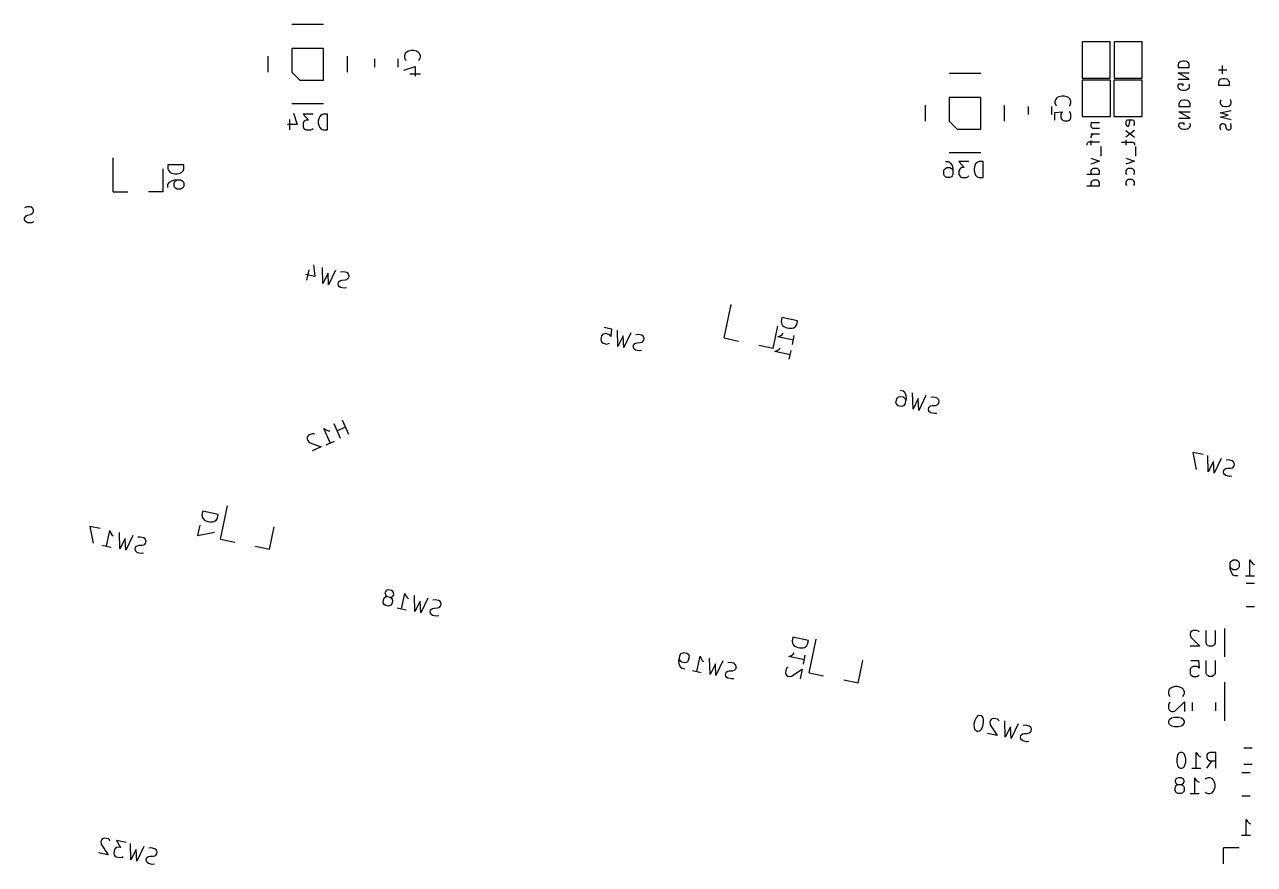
# Model space of a CAD drawing. Extents: x 27 to 362, y 19 to 136.
# Drawn here: x 103.8 to 181.4, y 75.6 to 128.6 of the extents above; entities that cross this region are included whole.
import ezdxf

# ---------------------------------------------------------------- set-up
doc = ezdxf.new("R2010")
doc.units = 0
doc.layers.add('BLACK', color=7, linetype='CONTINUOUS')

msp = doc.modelspace()

# ---------------------------------------------------------------- linework, layer by layer
at = {"layer": 'BLACK', "linetype": 'CONTINUOUS'}
for p, q in [((122.676, 128.597), (120.676, 128.597)), ((170.562, 127.505), (170.562, 125.219)), ((172.34, 127.505), (170.562, 127.505)), ((172.34, 125.219), (172.34, 127.505)), ((172.582, 127.505), (172.582, 125.219)), ((174.36, 127.505), (172.582, 127.505)), ((174.36, 125.219), (174.36, 127.505)), ((119.176, 125.597), (119.176, 126.597)), ((122.676, 127.097), (120.676, 127.097)), ((120.676, 127.097), (120.676, 125.597)), ((122.676, 125.097), (122.676, 127.097)), ((124.176, 125.597), (124.176, 126.597)), ((127.831, 126.768), (127.784, 126.625)), ((127.784, 126.625), (127.784, 126.53)), ((127.927, 126.863), (127.831, 126.768)), ((128.022, 126.91), (127.927, 126.863)), ((128.212, 126.958), (128.022, 126.91)), ((128.355, 126.958), (128.212, 126.958)), ((128.546, 126.91), (128.355, 126.958)), ((128.641, 126.863), (128.546, 126.91)), ((128.736, 126.768), (128.641, 126.863)), ((128.784, 126.625), (128.736, 126.768)), ((128.784, 126.53), (128.784, 126.625)), ((125.916, 125.911), (125.916, 126.434)), ((127.386, 125.911), (127.386, 126.434)), ((127.736, 125.72), (128.451, 125.958)), ((127.784, 126.53), (127.831, 126.387)), ((127.831, 126.387), (127.879, 126.339)), ((128.451, 125.958), (128.451, 125.339)), ((128.689, 126.339), (128.736, 126.387)), ((128.736, 126.387), (128.784, 126.53)), ((176.662, 126.162), (176.629, 126.062)), ((176.629, 126.062), (176.629, 125.896)), ((176.629, 125.896), (177.329, 125.896)), ((176.729, 126.229), (176.662, 126.162)), ((176.795, 126.262), (176.729, 126.229)), ((176.929, 126.296), (176.795, 126.262)), ((177.029, 126.296), (176.929, 126.296)), ((177.162, 126.262), (177.029, 126.296)), ((177.229, 126.229), (177.162, 126.262)), ((177.295, 126.162), (177.229, 126.229)), ((177.329, 126.062), (177.295, 126.162)), ((177.329, 125.896), (177.329, 126.062)), ((179.435, 125.48), (179.435, 126.013)), ((120.676, 125.597), (121.176, 125.097)), ((121.176, 125.097), (122.676, 125.097)), ((128.117, 125.482), (128.784, 125.482)), ((164.17, 125.504), (162.17, 125.504)), ((170.562, 125.219), (172.34, 125.219)), ((172.352, 125.091), (170.574, 125.091)), ((170.574, 125.091), (170.574, 122.805)), ((172.352, 122.805), (172.352, 125.091)), ((174.352, 125.09), (172.574, 125.09)), ((172.574, 125.09), (172.574, 122.804)), ((172.582, 125.219), (174.36, 125.219)), ((174.352, 122.804), (174.352, 125.09)), ((177.329, 125.162), (176.629, 125.562)), ((176.629, 125.562), (177.329, 125.562)), ((176.629, 125.162), (177.329, 125.162)), ((179.169, 125.746), (179.702, 125.746)), ((179.202, 125.046), (179.169, 124.946)), ((179.269, 125.113), (179.202, 125.046)), ((179.335, 125.146), (179.269, 125.113)), ((179.469, 125.18), (179.335, 125.146)), ((179.569, 125.18), (179.469, 125.18)), ((179.702, 125.146), (179.569, 125.18)), ((179.769, 125.113), (179.702, 125.146)), ((179.835, 125.046), (179.769, 125.113)), ((179.869, 124.946), (179.835, 125.046)), ((176.629, 124.729), (176.662, 124.829)), ((176.629, 124.662), (176.629, 124.729)), ((176.662, 124.562), (176.629, 124.662)), ((176.662, 124.829), (176.695, 124.862)), ((176.729, 124.496), (176.662, 124.562)), ((176.695, 124.862), (176.929, 124.862)), ((176.795, 124.462), (176.729, 124.496)), ((176.929, 124.429), (176.795, 124.462)), ((176.929, 124.862), (176.929, 124.729)), ((177.029, 124.429), (176.929, 124.429)), ((177.162, 124.462), (177.029, 124.429)), ((177.229, 124.496), (177.162, 124.462)), ((177.295, 124.562), (177.229, 124.496)), ((177.295, 124.829), (177.329, 124.762)), ((177.329, 124.662), (177.295, 124.562)), ((177.329, 124.762), (177.329, 124.662)), ((179.169, 124.946), (179.169, 124.78)), ((179.169, 124.78), (179.869, 124.78)), ((179.869, 124.78), (179.869, 124.946)), ((122.676, 123.597), (120.676, 123.597)), ((160.67, 122.504), (160.67, 123.504)), ((164.17, 124.004), (162.17, 124.004)), ((162.17, 124.004), (162.17, 122.504)), ((164.17, 122.004), (164.17, 124.004)), ((165.67, 122.504), (165.67, 123.504)), ((168.9, 123.895), (168.852, 123.752)), ((168.852, 123.752), (168.852, 123.657)), ((168.852, 123.657), (168.9, 123.514)), ((168.995, 123.99), (168.9, 123.895)), ((168.9, 123.514), (168.948, 123.467)), ((169.09, 124.038), (168.995, 123.99)), ((169.281, 124.086), (169.09, 124.038)), ((169.424, 124.086), (169.281, 124.086)), ((169.614, 124.038), (169.424, 124.086)), ((169.71, 123.99), (169.614, 124.038)), ((169.805, 123.895), (169.71, 123.99)), ((169.757, 123.467), (169.805, 123.514)), ((169.852, 123.752), (169.805, 123.895)), ((169.805, 123.514), (169.852, 123.657)), ((169.852, 123.657), (169.852, 123.752)), ((176.717, 123.7), (176.683, 123.6)), ((176.683, 123.6), (176.683, 123.433)), ((176.783, 123.767), (176.717, 123.7)), ((176.85, 123.8), (176.783, 123.767)), ((176.983, 123.833), (176.85, 123.8)), ((177.083, 123.833), (176.983, 123.833)), ((177.217, 123.8), (177.083, 123.833)), ((177.283, 123.767), (177.217, 123.8)), ((177.35, 123.7), (177.283, 123.767)), ((177.383, 123.6), (177.35, 123.7)), ((177.383, 123.433), (177.383, 123.6)), ((179.317, 123.817), (179.283, 123.717)), ((179.283, 123.717), (179.283, 123.65)), ((179.283, 123.65), (179.317, 123.55)), ((179.35, 123.85), (179.317, 123.817)), ((179.317, 123.55), (179.383, 123.483)), ((179.383, 123.483), (179.45, 123.45)), ((179.817, 123.45), (179.883, 123.483)), ((179.883, 123.483), (179.95, 123.55)), ((179.95, 123.817), (179.917, 123.85)), ((179.983, 123.717), (179.95, 123.817)), ((179.95, 123.55), (179.983, 123.65)), ((179.983, 123.65), (179.983, 123.717)), ((120.771, 122.995), (121.01, 122.281)), ((122.01, 122.948), (121.39, 122.948)), ((121.39, 122.948), (121.724, 122.567)), ((122.39, 122.71), (122.343, 122.519)), ((122.438, 122.805), (122.39, 122.71)), ((122.533, 122.9), (122.438, 122.805)), ((122.676, 122.948), (122.533, 122.9)), ((122.914, 122.948), (122.676, 122.948)), ((122.914, 121.948), (122.914, 122.948)), ((167.166, 123.434), (167.166, 122.911)), ((168.636, 123.434), (168.636, 122.911)), ((168.852, 123.038), (169.329, 123.086)), ((168.852, 122.562), (168.852, 123.038)), ((169.281, 123.038), (169.233, 122.943)), ((169.233, 122.943), (169.233, 122.705)), ((169.233, 122.705), (169.281, 122.61)), ((169.329, 123.086), (169.281, 123.038)), ((169.805, 123.038), (169.757, 123.086)), ((169.852, 122.943), (169.805, 123.038)), ((169.805, 122.61), (169.852, 122.705)), ((169.852, 122.705), (169.852, 122.943)), ((170.574, 122.805), (172.352, 122.805)), ((172.574, 122.804), (174.352, 122.804)), ((176.683, 123.433), (177.383, 123.433)), ((177.383, 122.7), (176.683, 123.1)), ((176.683, 123.1), (177.383, 123.1)), ((176.683, 122.7), (177.383, 122.7)), ((179.283, 123.017), (179.983, 123.183)), ((179.783, 122.883), (179.283, 123.017)), ((179.283, 122.75), (179.783, 122.883)), ((179.983, 122.583), (179.283, 122.75)), ((179.45, 123.45), (179.583, 123.417)), ((179.583, 123.417), (179.683, 123.417)), ((179.683, 123.417), (179.817, 123.45)), ((121.01, 122.281), (120.39, 122.281)), ((120.533, 122.614), (120.533, 121.948)), ((121.438, 122.471), (121.39, 122.376)), ((121.39, 122.376), (121.39, 122.138)), ((121.39, 122.138), (121.438, 122.043)), ((121.486, 122.519), (121.438, 122.471)), ((121.438, 122.043), (121.486, 121.995)), ((121.581, 122.567), (121.486, 122.519)), ((121.486, 121.995), (121.581, 121.948)), ((121.724, 122.567), (121.581, 122.567)), ((121.581, 121.948), (121.867, 121.948)), ((121.867, 121.948), (121.962, 121.995)), ((121.962, 121.995), (122.01, 122.043)), ((122.343, 122.519), (122.343, 122.376)), ((122.343, 122.376), (122.39, 122.186)), ((122.39, 122.186), (122.438, 122.09)), ((122.438, 122.09), (122.533, 121.995)), ((122.533, 121.995), (122.676, 121.948)), ((122.676, 121.948), (122.914, 121.948)), ((162.17, 122.504), (162.67, 122.004)), ((162.67, 122.004), (164.17, 122.004)), ((169.281, 122.61), (169.329, 122.562)), ((169.329, 122.562), (169.424, 122.514)), ((169.424, 122.514), (169.662, 122.514)), ((169.662, 122.514), (169.757, 122.562)), ((169.757, 122.562), (169.805, 122.61)), ((171.126, 122.413), (171.668, 122.413)), ((171.165, 122.374), (171.126, 122.297)), ((171.126, 122.297), (171.126, 122.18)), ((171.126, 122.18), (171.165, 122.103)), ((171.203, 122.413), (171.165, 122.374)), ((171.165, 122.103), (171.242, 122.064)), ((171.242, 122.064), (171.668, 122.064)), ((173.365, 122.532), (173.326, 122.455)), ((173.326, 122.455), (173.326, 122.3)), ((173.326, 122.3), (173.365, 122.222)), ((173.868, 121.913), (173.326, 121.487)), ((173.326, 121.913), (173.868, 121.487)), ((173.442, 122.571), (173.365, 122.532)), ((173.365, 122.222), (173.442, 122.184)), ((173.752, 122.571), (173.442, 122.571)), ((173.442, 122.184), (173.519, 122.184)), ((173.519, 122.184), (173.597, 122.571)), ((173.829, 122.532), (173.752, 122.571)), ((173.868, 122.455), (173.829, 122.532)), ((173.829, 122.222), (173.868, 122.3)), ((173.868, 122.3), (173.868, 122.455)), ((176.683, 122.267), (176.717, 122.367)), ((176.683, 122.2), (176.683, 122.267)), ((176.717, 122.1), (176.683, 122.2)), ((176.717, 122.367), (176.75, 122.4)), ((176.783, 122.033), (176.717, 122.1)), ((176.75, 122.4), (176.983, 122.4)), ((176.85, 122), (176.783, 122.033)), ((176.983, 121.967), (176.85, 122)), ((176.983, 122.4), (176.983, 122.267)), ((177.083, 121.967), (176.983, 121.967)), ((177.217, 122), (177.083, 121.967)), ((177.283, 122.033), (177.217, 122)), ((177.35, 122.1), (177.283, 122.033)), ((177.35, 122.367), (177.383, 122.3)), ((177.383, 122.2), (177.35, 122.1)), ((177.383, 122.3), (177.383, 122.2)), ((179.283, 122.217), (179.317, 122.283)), ((179.283, 122.05), (179.283, 122.217)), ((179.317, 121.95), (179.283, 122.05)), ((179.317, 122.283), (179.35, 122.317)), ((179.35, 122.317), (179.417, 122.35)), ((179.417, 122.35), (179.483, 122.35)), ((179.483, 122.35), (179.55, 122.317)), ((179.55, 122.317), (179.583, 122.283)), ((179.583, 122.283), (179.617, 122.217)), ((179.617, 122.217), (179.65, 122.083)), ((179.65, 122.083), (179.683, 122.017)), ((179.683, 122.017), (179.717, 121.983)), ((179.717, 121.983), (179.783, 121.95)), ((179.783, 121.95), (179.85, 121.95)), ((179.85, 121.95), (179.917, 121.983)), ((179.917, 121.983), (179.95, 122.017)), ((179.983, 122.25), (179.95, 122.35)), ((179.95, 122.017), (179.983, 122.083)), ((179.983, 122.083), (179.983, 122.25)), ((170.894, 121.135), (170.855, 121.058)), ((170.971, 121.174), (170.894, 121.135)), ((171.668, 121.174), (170.971, 121.174)), ((171.668, 121.677), (171.126, 121.677)), ((171.165, 121.6), (171.126, 121.522)), ((171.126, 121.522), (171.126, 121.445)), ((171.126, 121.29), (171.126, 120.981)), ((171.203, 121.639), (171.165, 121.6)), ((171.281, 121.677), (171.203, 121.639)), ((173.055, 121.177), (173.752, 121.177)), ((173.326, 121.293), (173.326, 120.984)), ((173.752, 121.177), (173.829, 121.139)), ((173.829, 121.139), (173.868, 121.061)), ((164.17, 120.504), (162.17, 120.504)), ((170.855, 121.058), (170.855, 120.981)), ((171.745, 120.903), (171.745, 120.284)), ((173.868, 121.061), (173.868, 120.984)), ((173.945, 120.906), (173.945, 120.287)), ((109.394, 118.034), (109.394, 120.194)), ((113.852, 119.738), (112.852, 119.738)), ((112.852, 119.738), (112.852, 119.5)), ((113.852, 119.5), (113.852, 119.738)), ((161.933, 119.948), (162.124, 119.948)), ((162.124, 119.948), (162.219, 119.9)), ((162.219, 119.9), (162.267, 119.852)), ((162.267, 119.852), (162.362, 119.71)), ((162.362, 119.71), (162.41, 119.519)), ((163.41, 119.948), (162.79, 119.948)), ((162.79, 119.948), (163.124, 119.567)), ((163.79, 119.71), (163.743, 119.519)), ((163.838, 119.805), (163.79, 119.71)), ((163.933, 119.9), (163.838, 119.805)), ((164.076, 119.948), (163.933, 119.9)), ((164.314, 119.948), (164.076, 119.948)), ((164.314, 118.948), (164.314, 119.948)), ((171.126, 120.168), (171.668, 119.974)), ((171.668, 119.974), (171.126, 119.781)), ((173.326, 120.171), (173.868, 119.977)), ((173.868, 119.977), (173.326, 119.784)), ((112.554, 118.034), (112.554, 119.494)), ((112.852, 119.5), (112.9, 119.357)), ((112.9, 119.357), (112.995, 119.262)), ((112.995, 119.262), (113.09, 119.214)), ((113.09, 119.214), (113.281, 119.167)), ((113.281, 119.167), (113.424, 119.167)), ((113.424, 119.167), (113.614, 119.214)), ((113.614, 119.214), (113.71, 119.262)), ((113.71, 119.262), (113.805, 119.357)), ((113.805, 119.357), (113.852, 119.5)), ((161.838, 119.376), (161.886, 119.471)), ((161.838, 119.138), (161.838, 119.376)), ((161.886, 119.043), (161.838, 119.138)), ((161.886, 119.471), (161.933, 119.519)), ((161.933, 118.995), (161.886, 119.043)), ((161.933, 119.519), (162.029, 119.567)), ((162.029, 118.948), (161.933, 118.995)), ((162.029, 119.567), (162.219, 119.567)), ((162.219, 118.948), (162.029, 118.948)), ((162.219, 119.567), (162.314, 119.519)), ((162.314, 118.995), (162.219, 118.948)), ((162.314, 119.519), (162.362, 119.471)), ((162.362, 119.043), (162.314, 118.995)), ((162.362, 119.471), (162.41, 119.376)), ((162.41, 119.138), (162.362, 119.043)), ((162.41, 119.519), (162.41, 119.138)), ((162.838, 119.471), (162.79, 119.376)), ((162.79, 119.376), (162.79, 119.138)), ((162.79, 119.138), (162.838, 119.043)), ((162.886, 119.519), (162.838, 119.471)), ((162.838, 119.043), (162.886, 118.995)), ((162.981, 119.567), (162.886, 119.519)), ((162.886, 118.995), (162.981, 118.948)), ((163.124, 119.567), (162.981, 119.567)), ((162.981, 118.948), (163.267, 118.948)), ((163.267, 118.948), (163.362, 118.995)), ((163.362, 118.995), (163.41, 119.043)), ((163.743, 119.519), (163.743, 119.376)), ((163.743, 119.376), (163.79, 119.186)), ((163.79, 119.186), (163.838, 119.09)), ((163.838, 119.09), (163.933, 118.995)), ((163.933, 118.995), (164.076, 118.948)), ((164.076, 118.948), (164.314, 118.948)), ((171.668, 119.123), (170.855, 119.123)), ((171.165, 119.432), (171.126, 119.355)), ((171.126, 119.355), (171.126, 119.2)), ((171.126, 119.2), (171.165, 119.123)), ((171.203, 119.471), (171.165, 119.432)), ((171.281, 119.51), (171.203, 119.471)), ((171.513, 119.51), (171.281, 119.51)), ((171.59, 119.471), (171.513, 119.51)), ((171.629, 119.432), (171.59, 119.471)), ((171.668, 119.355), (171.629, 119.432)), ((171.629, 119.123), (171.668, 119.2)), ((171.668, 119.2), (171.668, 119.355)), ((173.365, 119.436), (173.326, 119.358)), ((173.326, 119.358), (173.326, 119.203)), ((173.326, 119.203), (173.365, 119.126)), ((173.403, 119.474), (173.365, 119.436)), ((173.481, 119.513), (173.403, 119.474)), ((173.481, 118.816), (173.403, 118.778)), ((173.713, 119.513), (173.481, 119.513)), ((173.713, 118.816), (173.481, 118.816)), ((173.79, 119.474), (173.713, 119.513)), ((173.79, 118.778), (173.713, 118.816)), ((173.829, 119.436), (173.79, 119.474)), ((173.868, 119.358), (173.829, 119.436)), ((173.829, 119.126), (173.868, 119.203)), ((173.868, 119.203), (173.868, 119.358)), ((109.394, 118.034), (110.324, 118.034)), ((112.554, 118.034), (111.624, 118.034)), ((112.852, 118.5), (112.9, 118.595)), ((112.852, 118.31), (112.852, 118.5)), ((112.9, 118.595), (112.948, 118.643)), ((112.948, 118.643), (113.09, 118.738)), ((113.09, 118.738), (113.281, 118.786)), ((113.233, 118.595), (113.281, 118.69)), ((113.233, 118.405), (113.233, 118.595)), ((113.281, 118.31), (113.233, 118.405)), ((113.281, 118.786), (113.662, 118.786)), ((113.281, 118.69), (113.329, 118.738)), ((113.329, 118.262), (113.281, 118.31)), ((113.329, 118.738), (113.424, 118.786)), ((113.424, 118.214), (113.329, 118.262)), ((113.662, 118.214), (113.424, 118.214)), ((113.662, 118.786), (113.757, 118.738)), ((113.757, 118.262), (113.662, 118.214)), ((113.757, 118.738), (113.805, 118.69)), ((113.805, 118.31), (113.757, 118.262)), ((113.805, 118.69), (113.852, 118.595)), ((113.852, 118.405), (113.805, 118.31)), ((113.852, 118.595), (113.852, 118.405)), ((171.668, 118.387), (170.855, 118.387)), ((171.165, 118.697), (171.126, 118.62)), ((171.126, 118.62), (171.126, 118.465)), ((171.126, 118.465), (171.165, 118.387)), ((171.203, 118.736), (171.165, 118.697)), ((171.281, 118.774), (171.203, 118.736)), ((171.513, 118.774), (171.281, 118.774)), ((171.59, 118.736), (171.513, 118.774)), ((171.629, 118.697), (171.59, 118.736)), ((171.668, 118.62), (171.629, 118.697)), ((171.629, 118.387), (171.668, 118.465)), ((171.668, 118.465), (171.668, 118.62)), ((173.365, 118.739), (173.326, 118.662)), ((173.326, 118.662), (173.326, 118.507)), ((173.326, 118.507), (173.365, 118.429)), ((173.403, 118.778), (173.365, 118.739)), ((173.829, 118.739), (173.79, 118.778)), ((173.868, 118.662), (173.829, 118.739)), ((173.829, 118.429), (173.868, 118.507)), ((173.868, 118.507), (173.868, 118.662)), ((103.941, 117.087), (103.798, 117.039)), ((103.846, 116.468), (103.894, 116.516)), ((103.894, 116.516), (103.989, 116.563)), ((104.179, 117.087), (103.941, 117.087)), ((103.989, 116.563), (104.179, 116.611)), ((104.275, 117.039), (104.179, 117.087)), ((104.179, 116.611), (104.275, 116.658)), ((104.322, 116.992), (104.275, 117.039)), ((104.275, 116.658), (104.322, 116.706)), ((104.37, 116.897), (104.322, 116.992)), ((104.322, 116.706), (104.37, 116.801)), ((104.37, 116.801), (104.37, 116.897)), ((103.798, 116.373), (103.846, 116.468)), ((103.798, 116.277), (103.798, 116.373)), ((103.846, 116.182), (103.798, 116.277)), ((103.894, 116.135), (103.846, 116.182)), ((103.989, 116.087), (103.894, 116.135)), ((104.227, 116.087), (103.989, 116.087)), ((104.37, 116.135), (104.227, 116.087)), ((122.048, 113.436), (122.133, 112.688)), ((122.133, 112.688), (121.527, 112.817)), ((121.736, 113.113), (121.598, 112.461)), ((122.622, 112.243), (122.597, 113.271)), ((122.957, 112.902), (122.622, 112.243)), ((122.995, 112.164), (122.957, 112.902)), ((123.436, 113.093), (122.995, 112.164)), ((123.902, 112.994), (123.752, 112.977)), ((124.135, 112.944), (123.902, 112.994)), ((124.218, 112.878), (124.135, 112.944)), ((124.195, 112.542), (124.261, 112.625)), ((124.254, 112.821), (124.218, 112.878)), ((124.281, 112.718), (124.254, 112.821)), ((124.261, 112.625), (124.281, 112.718)), ((123.594, 112.231), (123.613, 112.325)), ((123.62, 112.128), (123.594, 112.231)), ((123.613, 112.325), (123.68, 112.408)), ((123.657, 112.072), (123.62, 112.128)), ((123.74, 112.006), (123.657, 112.072)), ((123.68, 112.408), (123.736, 112.445)), ((123.736, 112.445), (123.839, 112.471)), ((123.973, 111.956), (123.74, 112.006)), ((123.839, 112.471), (124.036, 112.478)), ((124.123, 111.973), (123.973, 111.956)), ((124.036, 112.478), (124.139, 112.505)), ((124.139, 112.505), (124.195, 112.542)), ((147.967, 108.811), (148.416, 110.923)), ((140.393, 109.488), (140.859, 109.389)), ((151.058, 108.154), (151.362, 109.582)), ((151.617, 110.102), (151.567, 109.869)), ((151.567, 109.869), (151.584, 109.719)), ((151.584, 109.719), (151.658, 109.606)), ((152.595, 109.894), (151.617, 110.102)), ((151.658, 109.606), (151.741, 109.54)), ((151.741, 109.54), (151.917, 109.454)), ((152.356, 109.458), (152.469, 109.531)), ((152.469, 109.531), (152.545, 109.661)), ((152.545, 109.661), (152.595, 109.894)), ((140.227, 108.939), (140.178, 108.706)), ((140.178, 108.706), (140.205, 108.603)), ((140.294, 109.022), (140.227, 108.939)), ((140.35, 109.059), (140.294, 109.022)), ((140.453, 109.086), (140.35, 109.059)), ((140.686, 109.036), (140.453, 109.086)), ((140.769, 108.97), (140.686, 109.036)), ((140.806, 108.914), (140.769, 108.97)), ((140.859, 109.389), (140.806, 108.914)), ((141.256, 108.282), (141.231, 109.31)), ((141.591, 108.941), (141.256, 108.282)), ((141.629, 108.203), (141.591, 108.941)), ((142.07, 109.132), (141.629, 108.203)), ((142.535, 109.033), (142.386, 109.016)), ((142.768, 108.983), (142.535, 109.033)), ((142.851, 108.917), (142.768, 108.983)), ((142.888, 108.86), (142.851, 108.917)), ((142.915, 108.757), (142.888, 108.86)), ((142.895, 108.664), (142.915, 108.757)), ((147.967, 108.811), (148.877, 108.617)), ((151.359, 108.891), (151.519, 108.954)), ((152.338, 108.683), (151.359, 108.891)), ((151.519, 108.954), (151.632, 109.027)), ((151.632, 109.027), (151.698, 109.111)), ((151.917, 109.454), (152.057, 109.424)), ((152.057, 109.424), (152.253, 109.431)), ((152.253, 109.431), (152.356, 109.458)), ((152.278, 108.403), (152.397, 108.962)), ((140.205, 108.603), (140.241, 108.547)), ((140.241, 108.547), (140.325, 108.48)), ((140.325, 108.48), (140.557, 108.431)), ((140.557, 108.431), (140.661, 108.458)), ((140.661, 108.458), (140.717, 108.494)), ((142.227, 108.271), (142.247, 108.364)), ((142.254, 108.168), (142.227, 108.271)), ((142.247, 108.364), (142.313, 108.447)), ((142.291, 108.111), (142.254, 108.168)), ((142.374, 108.045), (142.291, 108.111)), ((142.313, 108.447), (142.37, 108.484)), ((142.37, 108.484), (142.473, 108.511)), ((142.607, 107.995), (142.374, 108.045)), ((142.473, 108.511), (142.669, 108.518)), ((142.757, 108.012), (142.607, 107.995)), ((142.669, 108.518), (142.772, 108.544)), ((142.772, 108.544), (142.829, 108.581)), ((142.829, 108.581), (142.895, 108.664)), ((151.058, 108.154), (150.148, 108.347)), ((151.161, 107.959), (151.321, 108.022)), ((152.14, 107.751), (151.161, 107.959)), ((151.321, 108.022), (151.434, 108.096)), ((151.434, 108.096), (151.5, 108.179)), ((152.08, 107.472), (152.199, 108.031)), ((158.812, 104.746), (158.861, 104.978)), ((158.861, 104.978), (158.927, 105.062)), ((158.927, 105.062), (158.984, 105.098)), ((158.984, 105.098), (159.087, 105.125)), ((159.073, 105.518), (159.259, 105.478)), ((159.087, 105.125), (159.273, 105.086)), ((159.259, 105.478), (159.343, 105.412)), ((159.273, 105.086), (159.357, 105.019)), ((159.343, 105.412), (159.379, 105.355)), ((159.357, 105.019), (159.393, 104.963)), ((159.45, 104.999), (159.37, 104.627)), ((159.379, 105.355), (159.443, 105.196)), ((159.393, 104.963), (159.42, 104.86)), ((159.443, 105.196), (159.45, 104.999)), ((159.89, 104.322), (159.865, 105.349)), ((160.225, 104.981), (159.89, 104.322)), ((160.262, 104.242), (160.225, 104.981)), ((160.703, 105.171), (160.262, 104.242)), ((161.169, 105.072), (161.019, 105.055)), ((161.402, 105.023), (161.169, 105.072)), ((161.485, 104.956), (161.402, 105.023)), ((161.522, 104.9), (161.485, 104.956)), ((161.549, 104.797), (161.522, 104.9)), ((158.838, 104.643), (158.812, 104.746)), ((158.875, 104.586), (158.838, 104.643)), ((158.958, 104.52), (158.875, 104.586)), ((159.145, 104.48), (158.958, 104.52)), ((159.248, 104.507), (159.145, 104.48)), ((159.304, 104.544), (159.248, 104.507)), ((159.37, 104.627), (159.304, 104.544)), ((160.861, 104.31), (160.881, 104.403)), ((160.888, 104.207), (160.861, 104.31)), ((160.881, 104.403), (160.947, 104.486)), ((160.924, 104.15), (160.888, 104.207)), ((161.008, 104.084), (160.924, 104.15)), ((160.947, 104.486), (161.004, 104.523)), ((161.004, 104.523), (161.107, 104.55)), ((161.241, 104.035), (161.008, 104.084)), ((161.107, 104.55), (161.303, 104.557)), ((161.39, 104.051), (161.241, 104.035)), ((161.303, 104.557), (161.406, 104.584)), ((161.406, 104.584), (161.462, 104.62)), ((161.462, 104.62), (161.529, 104.704)), ((161.529, 104.704), (161.549, 104.797)), ((123.746, 102.476), (123.339, 103.389)), ((124.268, 102.708), (123.861, 103.622)), ((121.638, 102.527), (121.633, 102.421)), ((121.662, 102.59), (121.638, 102.527)), ((121.73, 102.673), (121.662, 102.59)), ((121.947, 102.769), (121.73, 102.673)), ((122.054, 102.765), (121.947, 102.769)), ((122.117, 102.741), (122.054, 102.765)), ((123.094, 102.185), (122.687, 103.099)), ((122.687, 103.099), (122.832, 103.007)), ((122.832, 103.007), (122.958, 102.959)), ((122.958, 102.959), (123.064, 102.954)), ((124.055, 103.187), (123.533, 102.954)), ((121.633, 102.421), (121.672, 102.334)), ((121.672, 102.334), (121.774, 102.223)), ((121.774, 102.223), (122.528, 101.933)), ((122.528, 101.933), (121.962, 101.682)), ((122.833, 102.069), (123.355, 102.301)), ((178.219, 101.448), (177.567, 101.587)), ((177.567, 101.587), (177.778, 100.519)), ((178.524, 100.361), (178.499, 101.389)), ((178.858, 101.02), (178.524, 100.361)), ((178.896, 100.282), (178.858, 101.02)), ((179.337, 101.21), (178.896, 100.282)), ((179.803, 101.111), (179.653, 101.095)), ((180.036, 101.062), (179.803, 101.111)), ((180.119, 100.996), (180.036, 101.062)), ((180.156, 100.939), (180.119, 100.996)), ((179.495, 100.349), (179.515, 100.442)), ((179.521, 100.246), (179.495, 100.349)), ((179.515, 100.442), (179.581, 100.526)), ((179.558, 100.19), (179.521, 100.246)), ((179.641, 100.123), (179.558, 100.19)), ((179.581, 100.526), (179.637, 100.562)), ((179.637, 100.562), (179.74, 100.589)), ((179.74, 100.589), (179.937, 100.596)), ((179.937, 100.596), (180.04, 100.623)), ((180.04, 100.623), (180.096, 100.66)), ((180.096, 100.66), (180.163, 100.743)), ((180.182, 100.836), (180.156, 100.939)), ((180.163, 100.743), (180.182, 100.836)), ((179.874, 100.074), (179.641, 100.123)), ((180.024, 100.091), (179.874, 100.074)), ((115.043, 97.8811), (114.994, 97.6483)), ((116.021, 97.6732), (115.043, 97.8811)), ((116.167, 96.1107), (116.616, 98.2235)), ((114.994, 97.6483), (115.01, 97.4986)), ((115.01, 97.4986), (115.084, 97.3857)), ((115.084, 97.3857), (115.167, 97.3193)), ((115.167, 97.3193), (115.343, 97.2331)), ((115.343, 97.2331), (115.483, 97.2034)), ((115.483, 97.2034), (115.679, 97.2104)), ((115.679, 97.2104), (115.782, 97.2372)), ((115.782, 97.2372), (115.895, 97.3105)), ((115.895, 97.3105), (115.972, 97.4403)), ((115.972, 97.4403), (116.021, 97.6732)), ((108.572, 96.7792), (107.92, 96.9178)), ((107.92, 96.9178), (108.131, 95.8505)), ((108.97, 95.6723), (109.178, 96.6505)), ((109.178, 96.6505), (109.241, 96.4909)), ((109.241, 96.4909), (109.315, 96.378)), ((109.315, 96.378), (109.398, 96.3116)), ((109.808, 95.4941), (109.783, 96.5218)), ((110.622, 96.3435), (110.181, 95.4149)), ((114.855, 96.9962), (114.716, 96.3441)), ((114.716, 96.3441), (115.784, 96.5554)), ((119.258, 95.4537), (119.562, 96.8817)), ((108.69, 95.7317), (109.249, 95.6129)), ((110.143, 96.1532), (109.808, 95.4941)), ((110.181, 95.4149), (110.143, 96.1532)), ((110.779, 95.4824), (110.799, 95.5756)), ((110.799, 95.5756), (110.866, 95.6588)), ((110.866, 95.6588), (110.922, 95.6955)), ((110.922, 95.6955), (111.025, 95.7223)), ((111.087, 96.2445), (110.938, 96.2277)), ((111.025, 95.7223), (111.221, 95.7292)), ((111.32, 96.195), (111.087, 96.2445)), ((111.221, 95.7292), (111.324, 95.756)), ((111.404, 96.1287), (111.32, 96.195)), ((111.324, 95.756), (111.381, 95.7927)), ((111.381, 95.7927), (111.447, 95.876)), ((111.44, 96.0722), (111.404, 96.1287)), ((111.467, 95.9691), (111.44, 96.0722)), ((111.447, 95.876), (111.467, 95.9691)), ((116.167, 96.1107), (117.077, 95.9173)), ((119.258, 95.4537), (118.348, 95.647)), ((110.806, 95.3793), (110.779, 95.4824)), ((110.843, 95.3229), (110.806, 95.3793)), ((110.926, 95.2565), (110.843, 95.3229)), ((111.159, 95.207), (110.926, 95.2565)), ((111.309, 95.2239), (111.159, 95.207)), ((179.968, 94.7048), (180.016, 94.7524)), ((180.016, 94.7524), (180.111, 94.8)), ((180.111, 94.8), (180.302, 94.8)), ((180.302, 94.8), (180.397, 94.7524)), ((180.397, 94.7524), (180.445, 94.7048)), ((181.159, 93.8), (181.159, 94.8)), ((181.159, 94.8), (181.254, 94.6572)), ((179.921, 94.6095), (179.968, 94.7048)), ((179.921, 94.2286), (179.921, 94.6095)), ((179.968, 94.2762), (179.921, 94.3714)), ((179.968, 94.0381), (179.921, 94.2286)), ((180.016, 94.2286), (179.968, 94.2762)), ((180.064, 93.8953), (179.968, 94.0381)), ((180.111, 94.181), (180.016, 94.2286)), ((180.302, 94.181), (180.111, 94.181)), ((180.397, 94.2286), (180.302, 94.181)), ((180.445, 94.2762), (180.397, 94.2286)), ((180.445, 94.7048), (180.492, 94.6095)), ((180.492, 94.3714), (180.445, 94.2762)), ((180.492, 94.6095), (180.492, 94.3714)), ((181.254, 94.6572), (181.349, 94.5619)), ((181.349, 94.5619), (181.445, 94.5143)), ((180.111, 93.8476), (180.064, 93.8953)), ((180.207, 93.8), (180.111, 93.8476)), ((180.397, 93.8), (180.207, 93.8)), ((180.873, 93.8), (181.445, 93.8)), ((181.444, 93.3074), (180.921, 93.3074)), ((126.472, 92.3416), (126.538, 92.4249)), ((126.538, 92.4249), (126.595, 92.4616)), ((126.561, 92.7609), (126.551, 92.7143)), ((126.551, 92.7143), (126.578, 92.6112)), ((126.627, 92.8441), (126.561, 92.7609)), ((126.578, 92.6112), (126.614, 92.5547)), ((126.595, 92.4616), (126.698, 92.4884)), ((126.614, 92.5547), (126.698, 92.4884)), ((126.684, 92.8808), (126.627, 92.8441)), ((126.787, 92.9076), (126.684, 92.8808)), ((126.698, 92.4884), (126.884, 92.4488)), ((126.973, 92.868), (126.787, 92.9076)), ((126.884, 92.4488), (126.987, 92.4755)), ((126.884, 92.4488), (126.967, 92.3824)), ((127.056, 92.8016), (126.973, 92.868)), ((126.987, 92.4755), (127.043, 92.5122)), ((127.043, 92.5122), (127.11, 92.5955)), ((127.093, 92.7451), (127.056, 92.8016)), ((127.12, 92.642), (127.093, 92.7451)), ((127.11, 92.5955), (127.12, 92.642)), ((127.603, 91.7116), (127.811, 92.6898)), ((127.811, 92.6898), (127.875, 92.5302)), ((127.875, 92.5302), (127.948, 92.4173)), ((127.948, 92.4173), (128.031, 92.3509)), ((128.442, 91.5334), (128.417, 92.561)), ((126.432, 92.1553), (126.472, 92.3416)), ((126.459, 92.0523), (126.432, 92.1553)), ((126.496, 91.9958), (126.459, 92.0523)), ((126.579, 91.9294), (126.496, 91.9958)), ((126.765, 91.8898), (126.579, 91.9294)), ((126.868, 91.9166), (126.765, 91.8898)), ((126.925, 91.9533), (126.868, 91.9166)), ((126.991, 92.0365), (126.925, 91.9533)), ((126.967, 92.3824), (127.004, 92.3259)), ((127.031, 92.2228), (126.991, 92.0365)), ((127.004, 92.3259), (127.031, 92.2228)), ((127.324, 91.771), (127.883, 91.6522)), ((128.777, 92.1925), (128.442, 91.5334)), ((128.815, 91.4542), (128.777, 92.1925)), ((129.255, 92.3828), (128.815, 91.4542)), ((129.433, 91.6149), (129.499, 91.6981)), ((129.499, 91.6981), (129.556, 91.7348)), ((129.556, 91.7348), (129.659, 91.7616)), ((129.721, 92.2838), (129.571, 92.267)), ((129.659, 91.7616), (129.855, 91.7685)), ((129.954, 92.2343), (129.721, 92.2838)), ((129.855, 91.7685), (129.958, 91.7953)), ((130.037, 92.1679), (129.954, 92.2343)), ((129.958, 91.7953), (130.015, 91.832)), ((130.015, 91.832), (130.081, 91.9153)), ((130.074, 92.1115), (130.037, 92.1679)), ((130.101, 92.0084), (130.074, 92.1115)), ((130.081, 91.9153), (130.101, 92.0084)), ((181.444, 91.8374), (180.921, 91.8374)), ((129.413, 91.5217), (129.433, 91.6149)), ((129.44, 91.4186), (129.413, 91.5217)), ((129.477, 91.3622), (129.44, 91.4186)), ((129.56, 91.2958), (129.477, 91.3622)), ((129.793, 91.2463), (129.56, 91.2958)), ((129.942, 91.2632), (129.793, 91.2463)), ((177.438, 90.2524), (177.39, 90.1571)), ((177.39, 90.1571), (177.39, 90.0619)), ((177.486, 90.3), (177.438, 90.2524)), ((177.581, 90.3476), (177.486, 90.3)), ((177.819, 90.3476), (177.581, 90.3476)), ((177.914, 90.3), (177.819, 90.3476)), ((177.962, 90.2524), (177.914, 90.3)), ((178.39, 89.5381), (178.39, 90.3476)), ((178.962, 90.3476), (178.962, 89.5381)), ((179.573, 88.6724), (179.573, 90.4724)), ((152.309, 89.9172), (152.259, 89.6843)), ((152.259, 89.6843), (152.276, 89.5346)), ((152.276, 89.5346), (152.35, 89.4217)), ((153.287, 89.7092), (152.309, 89.9172)), ((152.35, 89.4217), (152.433, 89.3553)), ((152.433, 89.3553), (152.609, 89.2691)), ((153.048, 89.2732), (153.161, 89.3465)), ((153.161, 89.3465), (153.238, 89.4764)), ((153.238, 89.4764), (153.287, 89.7092)), ((153.334, 87.6809), (153.783, 89.7937)), ((177.39, 90.0619), (177.438, 89.919)), ((178.01, 89.3476), (177.39, 89.3476)), ((177.438, 89.919), (178.01, 89.3476)), ((178.438, 89.4429), (178.39, 89.5381)), ((178.486, 89.3952), (178.438, 89.4429)), ((178.581, 89.3476), (178.486, 89.3952)), ((178.771, 89.3476), (178.581, 89.3476)), ((178.867, 89.3952), (178.771, 89.3476)), ((178.914, 89.4429), (178.867, 89.3952)), ((178.962, 89.5381), (178.914, 89.4429)), ((145.115, 88.4275), (145.194, 88.8001)), ((145.172, 88.4642), (145.145, 88.5672)), ((145.194, 88.8001), (145.261, 88.8834)), ((145.261, 88.8834), (145.317, 88.9201)), ((145.317, 88.9201), (145.42, 88.9468)), ((145.42, 88.9468), (145.607, 88.9072)), ((145.607, 88.9072), (145.69, 88.8409)), ((145.69, 88.8409), (145.727, 88.7844)), ((145.753, 88.6813), (145.704, 88.4484)), ((145.727, 88.7844), (145.753, 88.6813)), ((146.237, 87.7509), (146.445, 88.729)), ((146.445, 88.729), (146.509, 88.5695)), ((146.509, 88.5695), (146.582, 88.4565)), ((147.076, 87.5727), (147.051, 88.6003)), ((152.051, 88.7061), (152.211, 88.7696)), ((153.03, 88.4982), (152.051, 88.7061)), ((152.211, 88.7696), (152.324, 88.8429)), ((152.324, 88.8429), (152.39, 88.9262)), ((152.609, 89.2691), (152.749, 89.2394)), ((152.749, 89.2394), (152.945, 89.2464)), ((152.945, 89.2464), (153.048, 89.2732)), ((152.97, 88.2187), (153.089, 88.7777)), ((145.122, 88.2313), (145.115, 88.4275)), ((145.186, 88.0718), (145.122, 88.2313)), ((145.208, 88.4077), (145.172, 88.4642)), ((145.222, 88.0153), (145.186, 88.0718)), ((145.292, 88.3413), (145.208, 88.4077)), ((145.306, 87.9489), (145.222, 88.0153)), ((145.478, 88.3017), (145.292, 88.3413)), ((145.492, 87.9093), (145.306, 87.9489)), ((145.581, 88.3285), (145.478, 88.3017)), ((145.638, 88.3652), (145.581, 88.3285)), ((145.704, 88.4484), (145.638, 88.3652)), ((145.958, 87.8103), (146.517, 87.6915)), ((146.582, 88.4565), (146.665, 88.3902)), ((147.41, 88.2317), (147.076, 87.5727)), ((147.448, 87.4935), (147.41, 88.2317)), ((147.889, 88.4221), (147.448, 87.4935)), ((148.133, 87.7374), (148.189, 87.7741)), ((148.189, 87.7741), (148.293, 87.8008)), ((148.355, 88.3231), (148.205, 88.3062)), ((148.293, 87.8008), (148.489, 87.8078)), ((148.588, 88.2736), (148.355, 88.3231)), ((148.489, 87.8078), (148.592, 87.8346)), ((148.671, 88.2072), (148.588, 88.2736)), ((148.592, 87.8346), (148.648, 87.8713)), ((148.648, 87.8713), (148.715, 87.9545)), ((148.708, 88.1507), (148.671, 88.2072)), ((148.734, 88.0477), (148.708, 88.1507)), ((148.715, 87.9545), (148.734, 88.0477)), ((151.883, 87.9143), (151.834, 87.6814)), ((151.95, 87.9975), (151.883, 87.9143)), ((152.006, 88.0342), (151.95, 87.9975)), ((152.223, 87.4526), (152.901, 87.8927)), ((152.901, 87.8927), (152.772, 87.2872)), ((156.425, 87.0239), (156.728, 88.452)), ((177.438, 87.9714), (177.39, 87.8762)), ((177.39, 87.8762), (177.39, 87.6381)), ((177.438, 88.4476), (177.914, 88.4476)), ((177.486, 88.019), (177.438, 87.9714)), ((177.581, 88.0667), (177.486, 88.019)), ((177.819, 88.0667), (177.581, 88.0667)), ((177.914, 88.019), (177.819, 88.0667)), ((177.914, 88.4476), (177.962, 87.9714)), ((177.962, 87.9714), (177.914, 88.019)), ((178.39, 87.6381), (178.39, 88.4476)), ((178.962, 88.4476), (178.962, 87.6381)), ((148.047, 87.561), (148.067, 87.6541)), ((148.074, 87.4579), (148.047, 87.561)), ((148.067, 87.6541), (148.133, 87.7374)), ((148.11, 87.4014), (148.074, 87.4579)), ((148.194, 87.3351), (148.11, 87.4014)), ((148.426, 87.2856), (148.194, 87.3351)), ((148.576, 87.3024), (148.426, 87.2856)), ((151.834, 87.6814), (151.86, 87.5783)), ((151.86, 87.5783), (151.897, 87.5219)), ((151.897, 87.5219), (151.98, 87.4555)), ((151.98, 87.4555), (152.074, 87.4357)), ((152.074, 87.4357), (152.223, 87.4526)), ((153.334, 87.6809), (154.244, 87.4875)), ((156.425, 87.0239), (155.515, 87.2172)), ((177.39, 87.6381), (177.438, 87.5429)), ((177.438, 87.5429), (177.486, 87.4952)), ((177.486, 87.4952), (177.581, 87.4476)), ((177.581, 87.4476), (177.819, 87.4476)), ((177.819, 87.4476), (177.914, 87.4952)), ((177.914, 87.4952), (177.962, 87.5429)), ((178.438, 87.5429), (178.39, 87.6381)), ((178.486, 87.4952), (178.438, 87.5429)), ((178.581, 87.4476), (178.486, 87.4952)), ((178.771, 87.4476), (178.581, 87.4476)), ((178.867, 87.4952), (178.771, 87.4476)), ((178.914, 87.5429), (178.867, 87.4952)), ((178.962, 87.6381), (178.914, 87.5429)), ((179.573, 84.6411), (179.573, 87.0911)), ((176.071, 86.6126), (176.024, 86.4697)), ((176.024, 86.4697), (176.024, 86.3745)), ((176.024, 86.3745), (176.071, 86.2316)), ((176.167, 86.7078), (176.071, 86.6126)), ((176.071, 86.2316), (176.119, 86.184)), ((176.262, 86.7554), (176.167, 86.7078)), ((176.452, 86.8031), (176.262, 86.7554)), ((176.595, 86.8031), (176.452, 86.8031)), ((176.786, 86.7554), (176.595, 86.8031)), ((176.881, 86.7078), (176.786, 86.7554)), ((176.976, 86.6126), (176.881, 86.7078)), ((176.929, 86.184), (176.976, 86.2316)), ((177.024, 86.4697), (176.976, 86.6126)), ((176.976, 86.2316), (177.024, 86.3745)), ((177.024, 86.3745), (177.024, 86.4697)), ((176.071, 85.7554), (176.024, 85.6602)), ((176.024, 85.6602), (176.024, 85.4221)), ((176.024, 85.4221), (176.071, 85.3269)), ((176.119, 85.8031), (176.071, 85.7554)), ((176.452, 85.2792), (177.024, 85.8507)), ((177.024, 85.8507), (177.024, 85.2316)), ((177.516, 85.8024), (177.516, 85.2799)), ((178.986, 85.8024), (178.986, 85.2799)), ((163.789, 84.6531), (163.739, 84.4202)), ((163.875, 84.8295), (163.789, 84.6531)), ((163.941, 84.9128), (163.875, 84.8295)), ((163.998, 84.9494), (163.941, 84.9128)), ((164.101, 84.9762), (163.998, 84.9494)), ((164.194, 84.9564), (164.101, 84.9762)), ((164.277, 84.89), (164.194, 84.9564)), ((164.314, 84.8336), (164.277, 84.89)), ((164.341, 84.7305), (164.314, 84.8336)), ((164.348, 84.5343), (164.341, 84.7305)), ((164.76, 84.6414), (164.74, 84.5482)), ((164.826, 84.7247), (164.76, 84.6414)), ((164.883, 84.7613), (164.826, 84.7247)), ((164.986, 84.7881), (164.883, 84.7613)), ((165.219, 84.7386), (164.986, 84.7881)), ((165.302, 84.6722), (165.219, 84.7386)), ((165.338, 84.6157), (165.302, 84.6722)), ((165.709, 83.6119), (165.684, 84.6396)), ((176.071, 84.7078), (176.024, 84.6126)), ((176.071, 85.3269), (176.119, 85.2792)), ((176.119, 84.7554), (176.071, 84.7078)), ((176.119, 85.2792), (176.214, 85.2316)), ((176.214, 84.8031), (176.119, 84.7554)), ((176.214, 85.2316), (176.31, 85.2316)), ((176.405, 84.8507), (176.214, 84.8031)), ((176.31, 85.2316), (176.452, 85.2792)), ((176.643, 84.8507), (176.405, 84.8507)), ((176.833, 84.8031), (176.643, 84.8507)), ((176.929, 84.7554), (176.833, 84.8031)), ((176.976, 84.7078), (176.929, 84.7554)), ((177.024, 84.6126), (176.976, 84.7078)), ((163.739, 84.4202), (163.746, 84.224)), ((163.746, 84.224), (163.773, 84.1209)), ((163.773, 84.1209), (163.81, 84.0644)), ((163.81, 84.0644), (163.893, 83.9981)), ((163.893, 83.9981), (163.986, 83.9783)), ((163.986, 83.9783), (164.089, 84.005)), ((164.089, 84.005), (164.145, 84.0417)), ((164.145, 84.0417), (164.212, 84.125)), ((164.212, 84.125), (164.298, 84.3014)), ((164.298, 84.3014), (164.348, 84.5343)), ((164.74, 84.5482), (164.757, 84.3986)), ((164.757, 84.3986), (165.197, 83.7209)), ((166.044, 84.271), (165.709, 83.6119)), ((166.082, 83.5327), (166.044, 84.271)), ((166.523, 84.4614), (166.082, 83.5327)), ((166.989, 84.3624), (166.839, 84.3455)), ((167.221, 84.3129), (166.989, 84.3624)), ((167.122, 83.8471), (167.225, 83.8739)), ((167.305, 84.2465), (167.221, 84.3129)), ((167.225, 83.8739), (167.282, 83.9106)), ((167.282, 83.9106), (167.348, 83.9938)), ((167.341, 84.19), (167.305, 84.2465)), ((167.368, 84.087), (167.341, 84.19)), ((167.348, 83.9938), (167.368, 84.087)), ((176.024, 84.6126), (176.024, 84.5173)), ((176.024, 84.5173), (176.071, 84.4221)), ((176.071, 84.4221), (176.119, 84.3745)), ((176.119, 84.3745), (176.214, 84.3269)), ((176.214, 84.3269), (176.405, 84.2792)), ((176.405, 84.2792), (176.643, 84.2792)), ((176.643, 84.2792), (176.833, 84.3269)), ((176.833, 84.3269), (176.929, 84.3745)), ((176.929, 84.3745), (176.976, 84.4221)), ((176.976, 84.4221), (177.024, 84.5173)), ((177.024, 84.5173), (177.024, 84.6126)), ((165.197, 83.7209), (164.591, 83.8496)), ((166.68, 83.6003), (166.7, 83.6934)), ((166.707, 83.4972), (166.68, 83.6003)), ((166.7, 83.6934), (166.767, 83.7767)), ((166.744, 83.4407), (166.707, 83.4972)), ((166.827, 83.3743), (166.744, 83.4407)), ((166.767, 83.7767), (166.823, 83.8133)), ((166.823, 83.8133), (166.926, 83.8401)), ((167.06, 83.3248), (166.827, 83.3743)), ((166.926, 83.8401), (167.122, 83.8471)), ((167.21, 83.3417), (167.06, 83.3248)), ((176.586, 82.4571), (176.538, 82.2667)), ((176.633, 82.5524), (176.586, 82.4571)), ((176.681, 82.6), (176.633, 82.5524)), ((176.776, 82.6476), (176.681, 82.6)), ((176.871, 82.6476), (176.776, 82.6476)), ((176.967, 82.6), (176.871, 82.6476)), ((177.014, 82.5524), (176.967, 82.6)), ((177.062, 82.4571), (177.014, 82.5524)), ((177.11, 82.2667), (177.062, 82.4571)), ((177.776, 81.6476), (177.776, 82.6476)), ((177.776, 82.6476), (177.871, 82.5048)), ((177.871, 82.5048), (177.967, 82.4095)), ((177.967, 82.4095), (178.062, 82.3619)), ((178.49, 82.5524), (178.443, 82.4571)), ((178.443, 82.4571), (178.443, 82.3143)), ((178.443, 82.3143), (178.49, 82.219)), ((178.538, 82.6), (178.49, 82.5524)), ((178.633, 82.6476), (178.538, 82.6)), ((179.014, 82.6476), (178.633, 82.6476)), ((179.014, 81.6476), (179.014, 82.6476)), ((180.784, 82.9449), (181.294, 82.9449)), ((176.538, 82.2667), (176.538, 82.0286)), ((176.538, 82.0286), (176.586, 81.8381)), ((176.586, 81.8381), (176.633, 81.7429)), ((176.633, 81.7429), (176.681, 81.6952)), ((176.681, 81.6952), (176.776, 81.6476)), ((176.776, 81.6476), (176.871, 81.6476)), ((176.871, 81.6476), (176.967, 81.6952)), ((176.967, 81.6952), (177.014, 81.7429)), ((177.014, 81.7429), (177.062, 81.8381)), ((177.062, 81.8381), (177.11, 82.0286)), ((177.11, 82.0286), (177.11, 82.2667)), ((177.49, 81.6476), (178.062, 81.6476)), ((178.443, 81.6476), (178.776, 82.1238)), ((178.49, 82.219), (178.538, 82.1714)), ((178.538, 82.1714), (178.633, 82.1238)), ((178.633, 82.1238), (179.014, 82.1238)), ((180.784, 81.8999), (181.294, 81.8999)), ((176.486, 80.9524), (176.438, 80.8571)), ((176.438, 80.8571), (176.438, 80.8095)), ((176.438, 80.8095), (176.486, 80.7143)), ((176.533, 81), (176.486, 80.9524)), ((176.629, 81.0476), (176.533, 81)), ((176.819, 81.0476), (176.629, 81.0476)), ((176.914, 81), (176.819, 81.0476)), ((176.962, 80.9524), (176.914, 81)), ((177.01, 80.8571), (176.962, 80.9524)), ((176.962, 80.7143), (177.01, 80.8095)), ((177.01, 80.8095), (177.01, 80.8571)), ((177.676, 80.0476), (177.676, 81.0476)), ((177.676, 81.0476), (177.771, 80.9048)), ((177.771, 80.9048), (177.867, 80.8095)), ((177.867, 80.8095), (177.962, 80.7619)), ((178.39, 81), (178.343, 80.9524)), ((178.533, 81.0476), (178.39, 81)), ((178.629, 81.0476), (178.533, 81.0476)), ((178.771, 81), (178.629, 81.0476)), ((178.867, 80.9048), (178.771, 81)), ((178.914, 80.8095), (178.867, 80.9048)), ((178.962, 80.619), (178.914, 80.8095)), ((181.175, 81.3574), (180.653, 81.3574)), ((176.438, 80.4286), (176.486, 80.5238)), ((176.438, 80.2381), (176.438, 80.4286)), ((176.486, 80.1429), (176.438, 80.2381)), ((176.486, 80.7143), (176.533, 80.6667)), ((176.486, 80.5238), (176.533, 80.5714)), ((176.533, 80.0952), (176.486, 80.1429)), ((176.533, 80.6667), (176.629, 80.619)), ((176.533, 80.5714), (176.629, 80.619)), ((176.629, 80.0476), (176.533, 80.0952)), ((176.629, 80.619), (176.819, 80.619)), ((176.819, 80.0476), (176.629, 80.0476)), ((176.819, 80.619), (176.914, 80.6667)), ((176.819, 80.619), (176.914, 80.5714)), ((176.914, 80.0952), (176.819, 80.0476)), ((176.914, 80.6667), (176.962, 80.7143)), ((176.914, 80.5714), (176.962, 80.5238)), ((176.962, 80.1429), (176.914, 80.0952)), ((176.962, 80.5238), (177.01, 80.4286)), ((177.01, 80.2381), (176.962, 80.1429)), ((177.01, 80.4286), (177.01, 80.2381)), ((177.39, 80.0476), (177.962, 80.0476)), ((178.343, 80.1429), (178.39, 80.0952)), ((178.39, 80.0952), (178.533, 80.0476)), ((178.533, 80.0476), (178.629, 80.0476)), ((178.629, 80.0476), (178.771, 80.0952)), ((178.771, 80.0952), (178.867, 80.1905)), ((178.867, 80.1905), (178.914, 80.2857)), ((178.914, 80.2857), (178.962, 80.4762)), ((178.962, 80.4762), (178.962, 80.619)), ((181.175, 79.8874), (180.653, 79.8874)), ((180.915, 77.42), (180.915, 78.42)), ((180.915, 78.42), (181.01, 78.2772)), ((181.01, 78.2772), (181.106, 78.1819)), ((181.106, 78.1819), (181.201, 78.1343)), ((108.627, 77.0916), (108.607, 76.9984)), ((108.607, 76.9984), (108.624, 76.8488)), ((108.693, 77.1748), (108.627, 77.0916)), ((108.75, 77.2115), (108.693, 77.1748)), ((108.853, 77.2383), (108.75, 77.2115)), ((109.086, 77.1888), (108.853, 77.2383)), ((109.169, 77.1224), (109.086, 77.1888)), ((109.206, 77.0659), (109.169, 77.1224)), ((110.204, 76.9512), (109.598, 77.0799)), ((109.598, 77.0799), (109.845, 76.6379)), ((110.508, 75.8641), (110.483, 76.8918)), ((180.629, 77.42), (181.201, 77.42)), ((109.064, 76.171), (108.459, 76.2997)), ((108.624, 76.8488), (109.064, 76.171)), ((109.479, 76.5209), (109.43, 76.288)), ((109.43, 76.288), (109.457, 76.185)), ((109.457, 76.185), (109.493, 76.1285)), ((109.546, 76.6042), (109.479, 76.5209)), ((109.493, 76.1285), (109.577, 76.0621)), ((109.602, 76.6409), (109.546, 76.6042)), ((109.705, 76.6676), (109.602, 76.6409)), ((109.845, 76.6379), (109.705, 76.6676)), ((110.843, 76.5232), (110.508, 75.8641)), ((110.881, 75.7849), (110.843, 76.5232)), ((111.322, 76.7135), (110.881, 75.7849)), ((111.787, 76.6145), (111.638, 76.5977)), ((111.725, 76.0923), (111.921, 76.0993)), ((112.02, 76.565), (111.787, 76.6145)), ((111.921, 76.0993), (112.024, 76.126)), ((112.104, 76.4987), (112.02, 76.565)), ((112.024, 76.126), (112.081, 76.1627)), ((112.081, 76.1627), (112.147, 76.246)), ((112.14, 76.4422), (112.104, 76.4987)), ((112.167, 76.3391), (112.14, 76.4422)), ((112.147, 76.246), (112.167, 76.3391)), ((179.489, 75.6224), (179.489, 76.6224)), ((180.489, 76.6224), (179.489, 76.6224)), ((109.577, 76.0621), (109.856, 76.0027)), ((109.856, 76.0027), (109.959, 76.0295)), ((109.959, 76.0295), (110.016, 76.0662)), ((111.479, 75.8524), (111.499, 75.9456)), ((111.506, 75.7494), (111.479, 75.8524)), ((111.499, 75.9456), (111.566, 76.0288)), ((111.543, 75.6929), (111.506, 75.7494)), ((111.626, 75.6265), (111.543, 75.6929)), ((111.566, 76.0288), (111.622, 76.0655)), ((111.622, 76.0655), (111.725, 76.0923)), ((111.859, 75.577), (111.626, 75.6265)), ((112.009, 75.5939), (111.859, 75.577))]:
    msp.add_line(p, q, dxfattribs=at)

doc.saveas('drawing.dxf')
